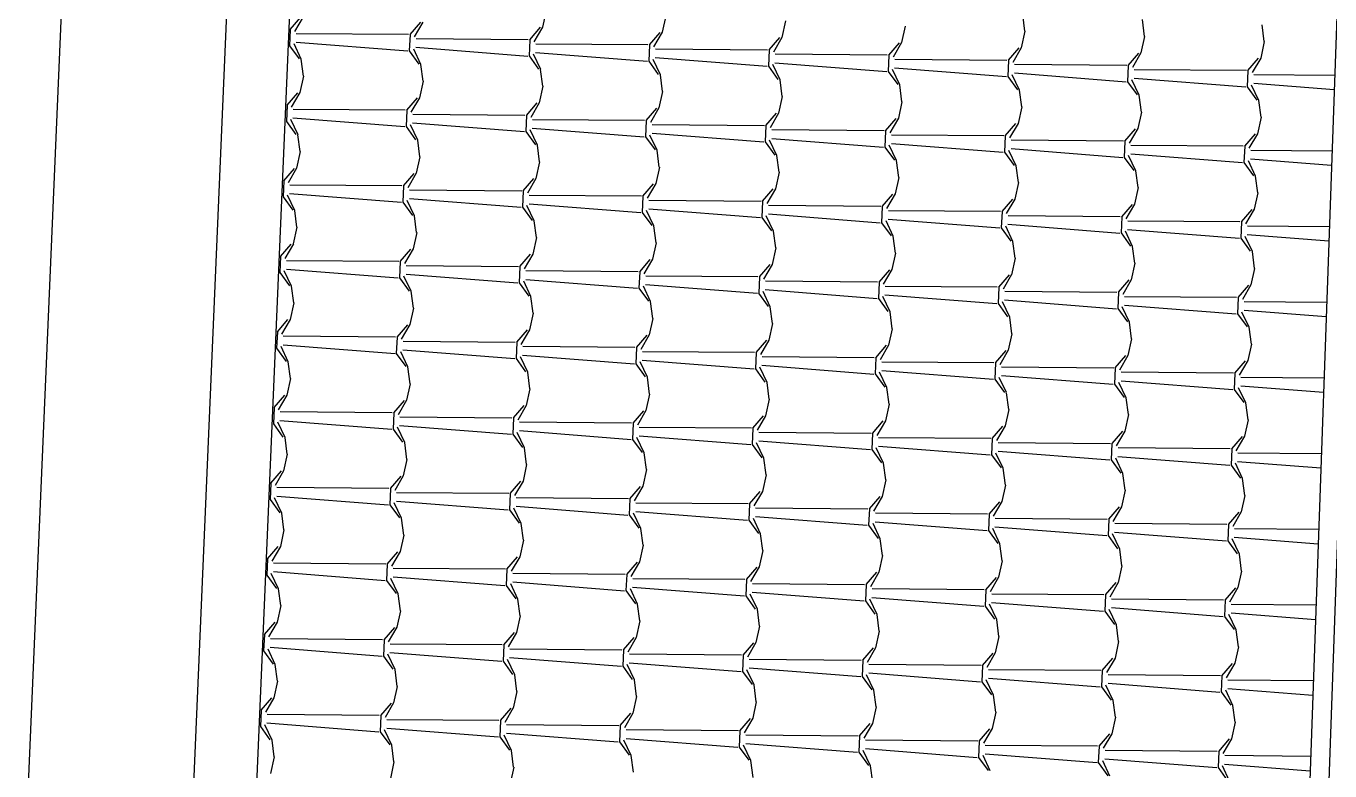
# Model space of a CAD drawing. Extents: x 1037 to 14540, y 1034 to 18285.
# Drawn here: x 6013.7 to 6427.2, y 2317.8 to 2553.9 of the extents above; entities that cross this region are included whole.
import ezdxf

# ---------------------------------------------------------------- set-up
doc = ezdxf.new("R2010")
doc.units = 0
doc.header["$LTSCALE"] = 100
doc.header["$MEASUREMENT"] = 0
doc.layers.get('0').update_dxf_attribs({"color": 240, "linetype": 'CONTINUOUS'})
doc.layers.add('proiezioni', color=252, linetype='CONTINUOUS')
doc.layers.add('retini copertura', color=32, linetype='CONTINUOUS')

# ---------------------------------------------------------------- blocks, each defined once
blk = doc.blocks.new('*X1855')
at = {"color": 0}
for p, q in [((8.392, 25.575), (8.3804, 25.5226)), ((8.7716, 25.5587), (8.7601, 25.5064)), ((9.9106, 25.5099), (9.9035, 25.563)), ((7.5806, 25.5156), (7.5784, 25.4639)), ((7.5807, 25.5156), (7.6145, 25.5547)), ((7.6211, 25.5553), (7.5941, 25.5089)), ((7.9603, 25.4993), (7.9941, 25.5385)), ((8.0008, 25.539), (7.9737, 25.4926)), ((8.34, 25.483), (8.3738, 25.5222)), ((8.3804, 25.5227), (8.3534, 25.4764)), ((9.1513, 25.5424), (9.1397, 25.4901)), ((9.5309, 25.5261), (9.5194, 25.4738)), ((10.2902, 25.4936), (10.2832, 25.5467)), ((10.6699, 25.4773), (10.6629, 25.5304)), ((7.5992, 25.4752), (7.9538, 25.4475)), ((7.5997, 25.5029), (7.9554, 25.5001)), ((7.9603, 25.4993), (7.9581, 25.4477)), ((7.9793, 25.4866), (8.3351, 25.4838)), ((8.3399, 25.483), (8.3377, 25.4314)), ((8.7196, 25.4667), (8.7534, 25.5059)), ((8.7601, 25.5064), (8.733, 25.4601)), ((9.0993, 25.4504), (9.1331, 25.4896)), ((9.1397, 25.4901), (9.1127, 25.4438)), ((9.5194, 25.4738), (9.4923, 25.4275)), ((9.9106, 25.5098), (9.899, 25.4575)), ((10.2902, 25.4936), (10.2787, 25.4412)), ((10.6699, 25.4773), (10.6584, 25.4249)), ((7.5784, 25.4639), (7.6087, 25.422)), ((7.6154, 25.421), (7.5924, 25.4695)), ((7.9581, 25.4476), (7.9884, 25.4058)), ((7.995, 25.4047), (7.972, 25.4532)), ((7.9788, 25.4589), (8.3335, 25.4312)), ((8.3747, 25.3884), (8.3517, 25.4369)), ((8.3585, 25.4427), (8.7131, 25.4149)), ((8.359, 25.4703), (8.7147, 25.4675)), ((8.7196, 25.4667), (8.7174, 25.4151)), ((8.7386, 25.454), (9.0944, 25.4512)), ((9.0992, 25.4504), (9.097, 25.3988)), ((9.1183, 25.4377), (9.474, 25.4349)), ((9.4789, 25.4342), (9.4767, 25.3825)), ((9.4789, 25.4341), (9.5127, 25.4733)), ((9.8586, 25.4178), (9.8924, 25.457)), ((9.899, 25.4575), (9.872, 25.4112)), ((10.2382, 25.4016), (10.272, 25.4407)), ((10.2787, 25.4412), (10.2516, 25.3949)), ((7.6224, 25.3678), (7.6153, 25.421)), ((8.002, 25.3515), (7.995, 25.4047)), ((8.3377, 25.4314), (8.368, 25.3895)), ((8.7174, 25.4151), (8.7477, 25.3732)), ((8.7543, 25.3721), (8.7313, 25.4206)), ((8.7381, 25.4264), (9.0928, 25.3987)), ((9.097, 25.3988), (9.1274, 25.3569)), ((9.134, 25.3559), (9.111, 25.4043)), ((9.1178, 25.4101), (9.4724, 25.3824)), ((9.4974, 25.3938), (9.8521, 25.3661)), ((9.4979, 25.4214), (9.8537, 25.4186)), ((9.8585, 25.4179), (9.8563, 25.3662)), ((9.8776, 25.4051), (10.2333, 25.4024)), ((10.2382, 25.4016), (10.236, 25.3499)), ((10.6179, 25.3853), (10.6517, 25.4244)), ((10.6583, 25.4249), (10.6313, 25.3786)), ((7.6224, 25.3678), (7.6108, 25.3155)), ((8.002, 25.3515), (7.9905, 25.2992)), ((8.3817, 25.3352), (8.3746, 25.3884)), ((8.7613, 25.319), (8.7543, 25.3721)), ((9.141, 25.3027), (9.1339, 25.3558)), ((9.4767, 25.3825), (9.507, 25.3406)), ((9.5136, 25.3396), (9.4906, 25.388)), ((9.8563, 25.3662), (9.8867, 25.3243)), ((9.8933, 25.3233), (9.8703, 25.3717)), ((9.8771, 25.3775), (10.2317, 25.3498)), ((10.236, 25.3499), (10.2663, 25.308)), ((10.2729, 25.307), (10.2499, 25.3554)), ((10.2567, 25.3612), (10.6114, 25.3335)), ((10.2572, 25.3888), (10.613, 25.3861)), ((10.6178, 25.3853), (10.6156, 25.3336)), ((10.6369, 25.3725), (10.8932, 25.3705)), ((7.5704, 25.2758), (7.6042, 25.315)), ((7.6108, 25.3155), (7.5838, 25.2692)), ((8.3817, 25.3352), (8.3701, 25.2829)), ((8.7613, 25.319), (8.7498, 25.2666)), ((9.5206, 25.2864), (9.5136, 25.3395)), ((9.9003, 25.2701), (9.8933, 25.3233)), ((10.6156, 25.3336), (10.646, 25.2917)), ((10.6526, 25.2907), (10.6296, 25.3391)), ((10.6364, 25.3449), (10.8916, 25.325)), ((7.5704, 25.2758), (7.5681, 25.2242)), ((7.95, 25.2595), (7.9838, 25.2987)), ((7.9905, 25.2992), (7.9634, 25.2529)), ((8.3297, 25.2432), (8.3635, 25.2824)), ((8.3701, 25.2829), (8.3431, 25.2366)), ((9.141, 25.3027), (9.1294, 25.2503)), ((9.5206, 25.2864), (9.5091, 25.234)), ((9.9003, 25.2701), (9.8888, 25.2177)), ((10.2799, 25.2538), (10.2729, 25.307)), ((10.6596, 25.2375), (10.6526, 25.2907)), ((7.6051, 25.1812), (7.5821, 25.2297)), ((7.5889, 25.2355), (7.9436, 25.2078)), ((7.5894, 25.2631), (7.9451, 25.2603)), ((7.95, 25.2595), (7.9478, 25.2079)), ((7.969, 25.2468), (8.3248, 25.244)), ((8.3297, 25.2433), (8.3274, 25.1916)), ((8.3487, 25.2305), (8.7044, 25.2277)), ((8.7093, 25.227), (8.7071, 25.1753)), ((8.7093, 25.2269), (8.7431, 25.2661)), ((8.7498, 25.2666), (8.7227, 25.2203)), ((9.089, 25.2107), (9.1228, 25.2498)), ((9.1294, 25.2503), (9.1024, 25.204)), ((9.4686, 25.1944), (9.5024, 25.2335)), ((9.5091, 25.234), (9.482, 25.1877)), ((10.28, 25.2538), (10.2684, 25.2014)), ((10.6596, 25.2375), (10.6481, 25.1851)), ((7.5681, 25.2242), (7.5985, 25.1823)), ((7.9478, 25.2079), (7.9781, 25.166)), ((7.9847, 25.165), (7.9617, 25.2134)), ((7.9686, 25.2192), (8.3232, 25.1915)), ((8.3274, 25.1916), (8.3578, 25.1497)), ((8.3644, 25.1487), (8.3414, 25.1971)), ((8.3482, 25.2029), (8.7029, 25.1752)), ((8.7279, 25.1866), (9.0825, 25.1589)), ((8.7283, 25.2142), (9.0841, 25.2115)), ((9.089, 25.2107), (9.0867, 25.159)), ((9.108, 25.1979), (9.4637, 25.1952)), ((9.4686, 25.1944), (9.4664, 25.1427)), ((9.8483, 25.1781), (9.8821, 25.2172)), ((9.8887, 25.2177), (9.8617, 25.1714)), ((10.2279, 25.1618), (10.2617, 25.2009)), ((10.2684, 25.2014), (10.2413, 25.1551)), ((10.6076, 25.1455), (10.6414, 25.1846)), ((10.648, 25.1851), (10.621, 25.1388)), ((7.6121, 25.1281), (7.605, 25.1812)), ((7.9917, 25.1118), (7.9847, 25.1649)), ((8.3714, 25.0955), (8.3643, 25.1486)), ((8.7071, 25.1753), (8.7374, 25.1334)), ((8.744, 25.1324), (8.721, 25.1808)), ((9.0867, 25.159), (9.1171, 25.1171)), ((9.1237, 25.1161), (9.1007, 25.1645)), ((9.1075, 25.1703), (9.4622, 25.1426)), ((9.5033, 25.0998), (9.4803, 25.1482)), ((9.4872, 25.154), (9.8418, 25.1263)), ((9.4876, 25.1816), (9.8434, 25.1789)), ((9.8483, 25.1781), (9.846, 25.1264)), ((9.8673, 25.1654), (10.223, 25.1626)), ((10.2279, 25.1618), (10.2257, 25.1101)), ((10.247, 25.1491), (10.6027, 25.1463)), ((10.6076, 25.1455), (10.6053, 25.0938)), ((7.6121, 25.1281), (7.6005, 25.0757)), ((7.9917, 25.1118), (7.9802, 25.0594)), ((8.751, 25.0792), (8.744, 25.1324)), ((9.1307, 25.0629), (9.1237, 25.1161)), ((9.4664, 25.1427), (9.4967, 25.1008)), ((9.846, 25.1264), (9.8764, 25.0845)), ((9.883, 25.0835), (9.86, 25.132)), ((9.8668, 25.1377), (10.2215, 25.11)), ((10.2257, 25.1101), (10.256, 25.0682)), ((10.2626, 25.0672), (10.2396, 25.1157)), ((10.2465, 25.1214), (10.6011, 25.0937)), ((10.6261, 25.1051), (10.8831, 25.085)), ((10.6266, 25.1328), (10.8847, 25.1308)), ((7.5601, 25.036), (7.5939, 25.0752)), ((7.6005, 25.0757), (7.5735, 25.0294)), ((8.3714, 25.0955), (8.3598, 25.0431)), ((8.7511, 25.0792), (8.7395, 25.0268)), ((9.1307, 25.0629), (9.1192, 25.0105)), ((9.5103, 25.0466), (9.5033, 25.0998)), ((9.89, 25.0303), (9.883, 25.0835)), ((10.2696, 25.014), (10.2626, 25.0672)), ((10.6053, 25.0938), (10.6357, 25.0519)), ((10.6423, 25.0509), (10.6193, 25.0994)), ((7.5601, 25.0361), (7.5578, 24.9844)), ((7.5791, 25.0233), (7.9348, 25.0206)), ((7.9397, 25.0198), (7.9375, 24.9681)), ((7.9397, 25.0198), (7.9735, 25.0589)), ((7.9802, 25.0594), (7.9531, 25.0131)), ((8.3194, 25.0035), (8.3532, 25.0426)), ((8.3598, 25.0431), (8.3328, 24.9968)), ((8.699, 24.9872), (8.7328, 25.0263)), ((8.7395, 25.0268), (8.7125, 24.9805)), ((9.5104, 25.0466), (9.4988, 24.9942)), ((9.89, 25.0303), (9.8785, 24.9779)), ((10.6493, 24.9977), (10.6423, 25.0509)), ((7.5578, 24.9844), (7.5882, 24.9425)), ((7.5948, 24.9415), (7.5718, 24.9899)), ((7.5786, 24.9957), (7.9333, 24.968)), ((7.9583, 24.9794), (8.3129, 24.9517)), ((7.9588, 25.007), (8.3145, 25.0043)), ((8.3194, 25.0035), (8.3171, 24.9518)), ((8.3384, 24.9907), (8.6941, 24.988)), ((8.699, 24.9872), (8.6968, 24.9355)), ((9.0787, 24.9709), (9.1125, 25.01)), ((9.1191, 25.0105), (9.0921, 24.9642)), ((9.4583, 24.9546), (9.4921, 24.9937)), ((9.4988, 24.9942), (9.4718, 24.9479)), ((9.8784, 24.9779), (9.8514, 24.9316)), ((10.2697, 25.014), (10.2581, 24.9616)), ((10.6493, 24.9977), (10.6378, 24.9453)), ((7.6018, 24.8883), (7.5947, 24.9414)), ((7.9375, 24.9681), (7.9678, 24.9262)), ((7.9744, 24.9252), (7.9514, 24.9736)), ((8.3171, 24.9518), (8.3475, 24.9099)), ((8.3541, 24.9089), (8.3311, 24.9573)), ((8.3379, 24.9631), (8.6926, 24.9354)), ((8.7337, 24.8926), (8.7107, 24.9411)), ((8.7176, 24.9468), (9.0722, 24.9191)), ((8.7181, 24.9745), (9.0738, 24.9717)), ((9.0787, 24.9709), (9.0764, 24.9192)), ((9.0977, 24.9582), (9.4534, 24.9554)), ((9.4583, 24.9546), (9.4561, 24.9029)), ((9.4774, 24.9419), (9.8331, 24.9391)), ((9.838, 24.9383), (9.8357, 24.8866)), ((9.838, 24.9383), (9.8718, 24.9774)), ((10.2176, 24.922), (10.2514, 24.9611)), ((10.2581, 24.9617), (10.2311, 24.9153)), ((10.5973, 24.9057), (10.6311, 24.9448)), ((10.6378, 24.9454), (10.6107, 24.899)), ((7.9814, 24.872), (7.9744, 24.9252)), ((8.3611, 24.8557), (8.3541, 24.9089)), ((8.6968, 24.9355), (8.7271, 24.8936)), ((9.0764, 24.9192), (9.1068, 24.8773)), ((9.1134, 24.8763), (9.0904, 24.9248)), ((9.0972, 24.9305), (9.4519, 24.9028)), ((9.4561, 24.9029), (9.4864, 24.861)), ((9.493, 24.86), (9.47, 24.9085)), ((9.4769, 24.9142), (9.8315, 24.8865)), ((9.8565, 24.8979), (10.2112, 24.8702)), ((9.857, 24.9256), (10.2127, 24.9228)), ((10.2176, 24.922), (10.2154, 24.8703)), ((10.2367, 24.9093), (10.5924, 24.9065)), ((10.5973, 24.9057), (10.595, 24.854)), ((7.6018, 24.8883), (7.5902, 24.8359)), ((7.9815, 24.872), (7.9699, 24.8196)), ((8.3611, 24.8557), (8.3496, 24.8033)), ((8.7407, 24.8394), (8.7337, 24.8926)), ((9.1204, 24.8231), (9.1134, 24.8763)), ((9.5, 24.8068), (9.493, 24.86)), ((9.8357, 24.8866), (9.8661, 24.8447)), ((9.8727, 24.8437), (9.8497, 24.8922)), ((10.2154, 24.8703), (10.2457, 24.8284)), ((10.2523, 24.8274), (10.2294, 24.8759)), ((10.2362, 24.8816), (10.5908, 24.8539)), ((10.595, 24.854), (10.6254, 24.8122)), ((10.632, 24.8111), (10.609, 24.8596)), ((10.6158, 24.8653), (10.8747, 24.8451)), ((10.6163, 24.893), (10.8763, 24.891)), ((7.5498, 24.7963), (7.5836, 24.8354)), ((7.5903, 24.8359), (7.5632, 24.7896)), ((7.9294, 24.78), (7.9632, 24.8191)), ((7.9699, 24.8196), (7.9429, 24.7733)), ((8.7408, 24.8394), (8.7292, 24.787)), ((9.1204, 24.8231), (9.1089, 24.7707)), ((9.8797, 24.7905), (9.8727, 24.8437)), ((10.2593, 24.7742), (10.2523, 24.8274)), ((7.5498, 24.7963), (7.5476, 24.7446)), ((7.5688, 24.7836), (7.9245, 24.7808)), ((7.9294, 24.78), (7.9272, 24.7283)), ((8.3091, 24.7637), (8.3429, 24.8028)), ((8.3496, 24.8033), (8.3225, 24.757)), ((8.6887, 24.7474), (8.7225, 24.7865)), ((8.7292, 24.787), (8.7022, 24.7407)), ((9.5001, 24.8068), (9.4885, 24.7544)), ((9.8797, 24.7905), (9.8682, 24.7381)), ((10.2594, 24.7742), (10.2478, 24.7218)), ((10.639, 24.7579), (10.632, 24.8111)), ((7.5475, 24.7446), (7.5779, 24.7027)), ((7.5845, 24.7017), (7.5615, 24.7502)), ((7.5683, 24.7559), (7.923, 24.7282)), ((7.9641, 24.6854), (7.9412, 24.7339)), ((7.948, 24.7396), (8.3026, 24.7119)), ((7.9485, 24.7673), (8.3042, 24.7645)), ((8.3091, 24.7637), (8.3069, 24.712)), ((8.3281, 24.751), (8.6838, 24.7482)), ((8.6887, 24.7474), (8.6865, 24.6957)), ((8.7078, 24.7347), (9.0635, 24.7319)), ((9.0684, 24.7311), (9.0662, 24.6794)), ((9.0684, 24.7311), (9.1022, 24.7702)), ((9.1089, 24.7707), (9.0818, 24.7244)), ((9.448, 24.7148), (9.4818, 24.7539)), ((9.4885, 24.7545), (9.4615, 24.7081)), ((9.8277, 24.6985), (9.8615, 24.7376)), ((9.8682, 24.7382), (9.8411, 24.6918)), ((10.639, 24.7579), (10.6275, 24.7055)), ((7.5915, 24.6485), (7.5845, 24.7017)), ((7.9272, 24.7283), (7.9575, 24.6864)), ((8.3068, 24.712), (8.3372, 24.6701)), ((8.3438, 24.6691), (8.3208, 24.7176)), ((8.3276, 24.7233), (8.6823, 24.6956)), ((8.6865, 24.6957), (8.7168, 24.6538)), ((8.7234, 24.6528), (8.7005, 24.7013)), ((8.7073, 24.707), (9.0619, 24.6793)), ((9.0869, 24.6907), (9.4416, 24.663)), ((9.0874, 24.7184), (9.4431, 24.7156)), ((9.448, 24.7148), (9.4458, 24.6631)), ((9.4671, 24.7021), (9.8228, 24.6993)), ((9.8277, 24.6985), (9.8255, 24.6469)), ((10.2073, 24.6822), (10.2412, 24.7214)), ((10.2478, 24.7219), (10.2208, 24.6756)), ((10.587, 24.6659), (10.6208, 24.7051)), ((10.6275, 24.7056), (10.6004, 24.6593)), ((7.5915, 24.6485), (7.58, 24.5961)), ((7.9711, 24.6322), (7.9641, 24.6854)), ((8.3508, 24.6159), (8.3438, 24.6691)), ((8.7304, 24.5996), (8.7234, 24.6528)), ((9.0661, 24.6794), (9.0965, 24.6375)), ((9.1031, 24.6365), (9.0801, 24.685)), ((9.4458, 24.6631), (9.4761, 24.6212)), ((9.4827, 24.6202), (9.4598, 24.6687)), ((9.4666, 24.6744), (9.8212, 24.6467)), ((9.8254, 24.6468), (9.8558, 24.605)), ((9.8624, 24.6039), (9.8394, 24.6524)), ((9.8462, 24.6582), (10.2009, 24.6304)), ((9.8467, 24.6858), (10.2024, 24.683)), ((10.2073, 24.6822), (10.2051, 24.6306)), ((10.2264, 24.6695), (10.5821, 24.6667)), ((10.587, 24.6659), (10.5848, 24.6143)), ((10.606, 24.6532), (10.8679, 24.6512)), ((7.9712, 24.6322), (7.9596, 24.5798)), ((8.3508, 24.6159), (8.3393, 24.5635)), ((9.1101, 24.5833), (9.1031, 24.6365)), ((9.4897, 24.567), (9.4827, 24.6202)), ((10.2051, 24.6306), (10.2354, 24.5887)), ((10.242, 24.5876), (10.2191, 24.6361)), ((10.2259, 24.6419), (10.5805, 24.6142)), ((10.5848, 24.6143), (10.6151, 24.5724)), ((10.6217, 24.5713), (10.5987, 24.6198)), ((10.6055, 24.6256), (10.8663, 24.6052)), ((7.5395, 24.5565), (7.5733, 24.5956)), ((7.58, 24.5961), (7.5529, 24.5498)), ((7.9191, 24.5402), (7.953, 24.5793)), ((7.9596, 24.5798), (7.9326, 24.5335)), ((8.7305, 24.5996), (8.7189, 24.5472)), ((9.1101, 24.5833), (9.0986, 24.5309)), ((9.4898, 24.567), (9.4782, 24.5146)), ((9.8694, 24.5507), (9.8624, 24.6039)), ((10.2491, 24.5344), (10.242, 24.5876)), ((10.6287, 24.5182), (10.6217, 24.5713)), ((7.5395, 24.5565), (7.5373, 24.5048)), ((7.5585, 24.5438), (7.9142, 24.541)), ((7.9191, 24.5402), (7.9169, 24.4885)), ((7.9382, 24.5275), (8.2939, 24.5247)), ((8.2988, 24.5239), (8.2966, 24.4722)), ((8.2988, 24.5239), (8.3326, 24.563)), ((8.3393, 24.5636), (8.3122, 24.5172)), ((8.6784, 24.5076), (8.7123, 24.5467)), ((8.7189, 24.5473), (8.6919, 24.5009)), ((9.0581, 24.4913), (9.0919, 24.5305)), ((9.0986, 24.531), (9.0715, 24.4847)), ((9.8694, 24.5507), (9.8579, 24.4984)), ((10.2491, 24.5344), (10.2375, 24.4821)), ((7.5373, 24.5048), (7.5676, 24.4629)), ((7.5742, 24.4619), (7.5512, 24.5104)), ((7.558, 24.5161), (7.9127, 24.4884)), ((7.9169, 24.4885), (7.9472, 24.4466)), ((7.9538, 24.4456), (7.9309, 24.4941)), ((7.9377, 24.4998), (8.2923, 24.4721)), ((8.3173, 24.4835), (8.672, 24.4558)), ((8.3178, 24.5112), (8.6735, 24.5084)), ((8.6784, 24.5076), (8.6762, 24.456)), ((8.6975, 24.4949), (9.0532, 24.4921)), ((9.0581, 24.4913), (9.0559, 24.4397)), ((9.4377, 24.475), (9.4716, 24.5142)), ((9.4782, 24.5147), (9.4512, 24.4684)), ((9.8174, 24.4587), (9.8512, 24.4979)), ((9.8579, 24.4984), (9.8308, 24.4521)), ((10.197, 24.4424), (10.2309, 24.4816)), ((10.2375, 24.4821), (10.2105, 24.4358)), ((10.6287, 24.5181), (10.6172, 24.4658)), ((7.5812, 24.4087), (7.5742, 24.4619)), ((7.9608, 24.3924), (7.9538, 24.4456)), ((8.2966, 24.4722), (8.3269, 24.4303)), ((8.3335, 24.4293), (8.3105, 24.4778)), ((8.6762, 24.4559), (8.7065, 24.4141)), ((8.7131, 24.413), (8.6902, 24.4615)), ((8.697, 24.4673), (9.0516, 24.4395)), ((9.0928, 24.3967), (9.0698, 24.4452)), ((9.0766, 24.451), (9.4313, 24.4233)), ((9.0771, 24.4786), (9.4328, 24.4758)), ((9.4377, 24.475), (9.4355, 24.4234)), ((9.4568, 24.4623), (9.8125, 24.4595)), ((9.8174, 24.4587), (9.8152, 24.4071)), ((9.8364, 24.446), (10.1921, 24.4432)), ((10.197, 24.4425), (10.1948, 24.3908)), ((10.5767, 24.4261), (10.6105, 24.4653)), ((10.6172, 24.4658), (10.5901, 24.4195)), ((7.5812, 24.4087), (7.5697, 24.3563)), ((8.3405, 24.3761), (8.3335, 24.4293)), ((8.7202, 24.3598), (8.7131, 24.413)), ((9.0559, 24.4396), (9.0862, 24.3978)), ((9.4355, 24.4234), (9.4658, 24.3815)), ((9.4724, 24.3804), (9.4495, 24.4289)), ((9.4563, 24.4347), (9.8109, 24.407)), ((9.8152, 24.4071), (9.8455, 24.3652)), ((9.8521, 24.3642), (9.8291, 24.4126)), ((9.8359, 24.4184), (10.1906, 24.3907)), ((10.2156, 24.4021), (10.5702, 24.3744)), ((10.2161, 24.4297), (10.5718, 24.427)), ((10.5767, 24.4262), (10.5745, 24.3745)), ((10.5957, 24.4134), (10.8595, 24.4114)), ((7.9609, 24.3924), (7.9493, 24.34)), ((8.3405, 24.3761), (8.329, 24.3237)), ((8.7202, 24.3598), (8.7086, 24.3075)), ((9.0998, 24.3435), (9.0928, 24.3967)), ((9.4795, 24.3273), (9.4724, 24.3804)), ((9.8591, 24.311), (9.8521, 24.3641)), ((10.1948, 24.3908), (10.2251, 24.3489)), ((10.2317, 24.3479), (10.2088, 24.3963)), ((10.5745, 24.3745), (10.6048, 24.3326)), ((10.6114, 24.3316), (10.5884, 24.38)), ((10.5952, 24.3858), (10.8578, 24.3653)), ((7.5292, 24.3167), (7.527, 24.2651)), ((7.5292, 24.3167), (7.563, 24.3558)), ((7.5697, 24.3564), (7.5426, 24.31)), ((7.9089, 24.3004), (7.9427, 24.3396)), ((7.9493, 24.3401), (7.9223, 24.2937)), ((8.2885, 24.2841), (8.3223, 24.3233)), ((8.329, 24.3238), (8.3019, 24.2775)), ((9.0998, 24.3435), (9.0883, 24.2912)), ((9.4795, 24.3272), (9.4679, 24.2749)), ((10.2388, 24.2947), (10.2317, 24.3478)), ((10.6184, 24.2784), (10.6114, 24.3316)), ((7.5478, 24.2764), (7.9024, 24.2486)), ((7.5482, 24.304), (7.9039, 24.3012)), ((7.9088, 24.3004), (7.9066, 24.2488)), ((7.9279, 24.2877), (8.2836, 24.2849)), ((8.2885, 24.2841), (8.2863, 24.2325)), ((8.6682, 24.2678), (8.702, 24.307)), ((8.7086, 24.3075), (8.6816, 24.2612)), ((9.0478, 24.2515), (9.0816, 24.2907)), ((9.0883, 24.2912), (9.0612, 24.2449)), ((9.4679, 24.2749), (9.4409, 24.2286)), ((9.8591, 24.311), (9.8476, 24.2586)), ((10.2388, 24.2947), (10.2272, 24.2423)), ((10.6185, 24.2784), (10.6069, 24.226)), ((7.527, 24.265), (7.5573, 24.2231)), ((7.5639, 24.2221), (7.5409, 24.2706)), ((7.9066, 24.2487), (7.9369, 24.2069)), ((7.9436, 24.2058), (7.9206, 24.2543)), ((7.9274, 24.2601), (8.2821, 24.2324)), ((8.3232, 24.1895), (8.3002, 24.238)), ((8.3071, 24.2438), (8.6617, 24.2161)), ((8.3075, 24.2714), (8.6632, 24.2686)), ((8.6681, 24.2678), (8.6659, 24.2162)), ((8.6872, 24.2551), (9.0429, 24.2523)), ((9.0478, 24.2516), (9.0456, 24.1999)), ((9.0668, 24.2388), (9.4225, 24.2361)), ((9.4274, 24.2353), (9.4252, 24.1836)), ((9.4275, 24.2352), (9.4613, 24.2744)), ((9.8071, 24.219), (9.8409, 24.2581)), ((9.8476, 24.2586), (9.8205, 24.2123)), ((10.1868, 24.2027), (10.2206, 24.2418)), ((10.2272, 24.2423), (10.2002, 24.196)), ((7.5709, 24.1689), (7.5639, 24.2221)), ((7.9506, 24.1526), (7.9435, 24.2058)), ((8.2863, 24.2325), (8.3166, 24.1906)), ((8.6659, 24.2162), (8.6962, 24.1743)), ((8.7029, 24.1733), (8.6799, 24.2217)), ((8.6867, 24.2275), (9.0414, 24.1998)), ((9.0456, 24.1999), (9.0759, 24.158)), ((9.0825, 24.157), (9.0595, 24.2054)), ((9.0664, 24.2112), (9.421, 24.1835)), ((9.446, 24.1949), (9.8007, 24.1672)), ((9.4465, 24.2225), (9.8022, 24.2198)), ((9.8071, 24.219), (9.8049, 24.1673)), ((9.8261, 24.2062), (10.1818, 24.2035)), ((10.1867, 24.2027), (10.1845, 24.151)), ((10.5664, 24.1864), (10.6002, 24.2255)), ((10.6069, 24.226), (10.5798, 24.1797)), ((7.5709, 24.1689), (7.5594, 24.1166)), ((7.9506, 24.1526), (7.939, 24.1003)), ((8.3302, 24.1364), (8.3232, 24.1895)), ((8.7099, 24.1201), (8.7028, 24.1732)), ((9.0895, 24.1038), (9.0825, 24.1569)), ((9.4252, 24.1836), (9.4556, 24.1417)), ((9.4622, 24.1407), (9.4392, 24.1891)), ((9.8049, 24.1673), (9.8352, 24.1254)), ((9.8418, 24.1244), (9.8188, 24.1728)), ((9.8257, 24.1786), (10.1803, 24.1509)), ((10.1845, 24.151), (10.2149, 24.1091)), ((10.2215, 24.1081), (10.1985, 24.1565)), ((10.2053, 24.1623), (10.56, 24.1346)), ((10.2058, 24.19), (10.5615, 24.1872)), ((10.5664, 24.1864), (10.5642, 24.1347)), ((10.5854, 24.1737), (10.851, 24.1716)), ((7.5189, 24.0769), (7.5527, 24.1161)), ((7.5594, 24.1166), (7.5323, 24.0703)), ((8.3302, 24.1363), (8.3187, 24.084)), ((8.7099, 24.1201), (8.6983, 24.0677)), ((9.4692, 24.0875), (9.4621, 24.1406)), ((9.8488, 24.0712), (9.8418, 24.1244)), ((10.5642, 24.1347), (10.5945, 24.0928)), ((10.6011, 24.0918), (10.5781, 24.1403)), ((10.585, 24.146), (10.8494, 24.1254)), ((7.5189, 24.0769), (7.5167, 24.0253)), ((7.8986, 24.0606), (7.9324, 24.0998)), ((7.939, 24.1003), (7.912, 24.054)), ((8.2782, 24.0443), (8.312, 24.0835)), ((8.3187, 24.084), (8.2916, 24.0377)), ((9.0895, 24.1038), (9.078, 24.0514)), ((9.4692, 24.0875), (9.4576, 24.0351)), ((9.8489, 24.0712), (9.8373, 24.0188)), ((10.2285, 24.0549), (10.2215, 24.1081)), ((10.6081, 24.0386), (10.6011, 24.0918)), ((7.5536, 23.9824), (7.5306, 24.0308)), ((7.5375, 24.0366), (7.8921, 24.0089)), ((7.5379, 24.0642), (7.8936, 24.0614)), ((7.8986, 24.0607), (7.8963, 24.009)), ((7.9176, 24.0479), (8.2733, 24.0452)), ((8.2782, 24.0444), (8.276, 23.9927)), ((8.2972, 24.0316), (8.6529, 24.0289)), ((8.6579, 24.0281), (8.6556, 23.9764)), ((8.6579, 24.0281), (8.6917, 24.0672)), ((8.6983, 24.0677), (8.6713, 24.0214)), ((9.0375, 24.0118), (9.0713, 24.0509)), ((9.078, 24.0514), (9.0509, 24.0051)), ((9.4172, 23.9955), (9.451, 24.0346)), ((9.4576, 24.0351), (9.4306, 23.9888)), ((10.2285, 24.0549), (10.217, 24.0025)), ((10.6082, 24.0386), (10.5966, 23.9862)), ((7.5167, 24.0253), (7.547, 23.9834)), ((7.8963, 24.009), (7.9267, 23.9671)), ((7.9333, 23.9661), (7.9103, 24.0145)), ((7.9171, 24.0203), (8.2718, 23.9926)), ((8.276, 23.9927), (8.3063, 23.9508)), ((8.3129, 23.9498), (8.2899, 23.9982)), ((8.2968, 24.004), (8.6514, 23.9763)), ((8.6764, 23.9877), (9.0311, 23.96)), ((8.6769, 24.0153), (9.0326, 24.0126)), ((9.0375, 24.0118), (9.0353, 23.9601)), ((9.0565, 23.9991), (9.4122, 23.9963)), ((9.4172, 23.9955), (9.4149, 23.9438)), ((9.7968, 23.9792), (9.8306, 24.0183)), ((9.8373, 24.0188), (9.8102, 23.9725)), ((10.1765, 23.9629), (10.2103, 24.002)), ((10.2169, 24.0025), (10.1899, 23.9562)), ((10.5561, 23.9466), (10.5899, 23.9857)), ((10.5966, 23.9862), (10.5695, 23.9399)), ((7.5606, 23.9292), (7.5536, 23.9823)), ((7.9403, 23.9129), (7.9332, 23.966)), ((8.3199, 23.8966), (8.3129, 23.9497)), ((8.6556, 23.9764), (8.686, 23.9345)), ((8.6926, 23.9335), (8.6696, 23.9819)), ((9.0353, 23.9601), (9.0656, 23.9182)), ((9.0722, 23.9172), (9.0492, 23.9656)), ((9.0561, 23.9714), (9.4107, 23.9437)), ((9.4149, 23.9438), (9.4453, 23.9019)), ((9.4519, 23.9009), (9.4289, 23.9494)), ((9.4357, 23.9551), (9.7904, 23.9274)), ((9.4362, 23.9828), (9.7919, 23.98)), ((9.7968, 23.9792), (9.7946, 23.9275)), ((9.8158, 23.9665), (10.1715, 23.9637)), ((10.1765, 23.9629), (10.1742, 23.9112)), ((10.1955, 23.9502), (10.5512, 23.9474)), ((10.5561, 23.9466), (10.5539, 23.8949)), ((7.5606, 23.9292), (7.5491, 23.8768)), ((7.9403, 23.9129), (7.9287, 23.8605)), ((8.6996, 23.8803), (8.6925, 23.9335)), ((9.0792, 23.864), (9.0722, 23.9172)), ((9.7946, 23.9275), (9.8249, 23.8856)), ((9.8315, 23.8846), (9.8085, 23.9331)), ((9.8154, 23.9388), (10.17, 23.9111)), ((10.1742, 23.9112), (10.2046, 23.8693)), ((10.2112, 23.8683), (10.1882, 23.9168)), ((10.195, 23.9225), (10.5497, 23.8948)), ((10.5747, 23.9062), (10.841, 23.8854)), ((10.5751, 23.9339), (10.8426, 23.9318)), ((7.5086, 23.8372), (7.5424, 23.8763)), ((7.5491, 23.8768), (7.522, 23.8305)), ((8.3199, 23.8966), (8.3084, 23.8442)), ((8.6996, 23.8803), (8.6881, 23.8279)), ((9.0793, 23.864), (9.0677, 23.8116)), ((9.4589, 23.8477), (9.4519, 23.9009)), ((9.8385, 23.8314), (9.8315, 23.8846)), ((10.2182, 23.8151), (10.2112, 23.8683)), ((10.5539, 23.8949), (10.5842, 23.853)), ((10.5908, 23.852), (10.5678, 23.9005)), ((7.5086, 23.8372), (7.5064, 23.7855)), ((7.5276, 23.8244), (7.8833, 23.8217)), ((7.8883, 23.8209), (7.886, 23.7692)), ((7.8883, 23.8209), (7.9221, 23.86)), ((7.9287, 23.8605), (7.9017, 23.8142)), ((8.2679, 23.8046), (8.3017, 23.8437)), ((8.3084, 23.8442), (8.2814, 23.7979)), ((8.6476, 23.7883), (8.6814, 23.8274)), ((8.688, 23.8279), (8.661, 23.7816)), ((9.4589, 23.8477), (9.4474, 23.7953)), ((9.8386, 23.8314), (9.827, 23.779)), ((10.5978, 23.7988), (10.5908, 23.852)), ((7.5064, 23.7855), (7.5367, 23.7436)), ((7.5433, 23.7426), (7.5203, 23.791)), ((7.5272, 23.7968), (7.8818, 23.7691)), ((7.9068, 23.7805), (8.2615, 23.7528)), ((7.9073, 23.8082), (8.263, 23.8054)), ((8.2679, 23.8046), (8.2657, 23.7529)), ((8.2869, 23.7919), (8.6426, 23.7891)), ((8.6476, 23.7883), (8.6453, 23.7366)), ((9.0272, 23.772), (9.061, 23.8111)), ((9.0677, 23.8116), (9.0407, 23.7653)), ((9.4069, 23.7557), (9.4407, 23.7948)), ((9.4473, 23.7953), (9.4203, 23.749)), ((9.7865, 23.7394), (9.8203, 23.7785)), ((9.827, 23.779), (9.8, 23.7327)), ((10.2182, 23.8151), (10.2067, 23.7627)), ((10.5979, 23.7988), (10.5863, 23.7464)), ((7.5503, 23.6894), (7.5433, 23.7426)), ((7.886, 23.7692), (7.9164, 23.7273)), ((7.923, 23.7263), (7.9, 23.7747)), ((8.2657, 23.7529), (8.296, 23.711)), ((8.3026, 23.71), (8.2796, 23.7585)), ((8.2865, 23.7642), (8.6411, 23.7365)), ((8.6823, 23.6937), (8.6593, 23.7422)), ((8.6661, 23.7479), (9.0208, 23.7202)), ((8.6666, 23.7756), (9.0223, 23.7728)), ((9.0272, 23.772), (9.025, 23.7203)), ((9.0462, 23.7593), (9.4019, 23.7565)), ((9.4069, 23.7557), (9.4046, 23.704)), ((9.4259, 23.743), (9.7816, 23.7402)), ((9.7865, 23.7394), (9.7843, 23.6877)), ((10.1662, 23.7231), (10.2, 23.7622)), ((10.2067, 23.7628), (10.1796, 23.7164)), ((10.5458, 23.7068), (10.5796, 23.7459)), ((10.5863, 23.7465), (10.5593, 23.7001)), ((7.93, 23.6731), (7.923, 23.7263)), ((8.3096, 23.6568), (8.3026, 23.71)), ((8.6453, 23.7366), (8.6757, 23.6947)), ((9.025, 23.7203), (9.0553, 23.6784)), ((9.0619, 23.6774), (9.0389, 23.7259)), ((9.0458, 23.7316), (9.4004, 23.7039)), ((9.4046, 23.704), (9.435, 23.6621)), ((9.4416, 23.6611), (9.4186, 23.7096)), ((9.4254, 23.7153), (9.7801, 23.6876)), ((9.8051, 23.699), (10.1597, 23.6713)), ((9.8055, 23.7267), (10.1612, 23.7239)), ((10.1662, 23.7231), (10.1639, 23.6714)), ((10.1852, 23.7104), (10.5409, 23.7076)), ((10.5458, 23.7068), (10.5436, 23.6552)), ((7.5503, 23.6894), (7.5388, 23.637)), ((7.93, 23.6731), (7.9185, 23.6207)), ((8.3097, 23.6568), (8.2981, 23.6044)), ((8.6893, 23.6405), (8.6823, 23.6937)), ((9.0689, 23.6242), (9.0619, 23.6774)), ((9.4486, 23.6079), (9.4416, 23.6611)), ((9.7843, 23.6877), (9.8146, 23.6458)), ((9.8212, 23.6448), (9.7982, 23.6933)), ((10.1639, 23.6714), (10.1943, 23.6295)), ((10.2009, 23.6285), (10.1779, 23.677)), ((10.1847, 23.6827), (10.5394, 23.655)), ((10.5436, 23.6551), (10.5739, 23.6133)), ((10.5805, 23.6122), (10.5576, 23.6607)), ((10.5644, 23.6665), (10.8325, 23.6455)), ((10.5648, 23.6941), (10.8342, 23.692)), ((7.4983, 23.5974), (7.5321, 23.6365)), ((7.5388, 23.637), (7.5118, 23.5907)), ((7.878, 23.5811), (7.9118, 23.6202)), ((7.9185, 23.6207), (7.8914, 23.5744)), ((8.6893, 23.6405), (8.6778, 23.5881)), ((9.069, 23.6242), (9.0574, 23.5718)), ((9.8282, 23.5916), (9.8212, 23.6448)), ((10.2079, 23.5753), (10.2009, 23.6285)), ((7.4983, 23.5974), (7.4961, 23.5457)), ((7.5173, 23.5847), (7.873, 23.5819)), ((7.878, 23.5811), (7.8758, 23.5294)), ((8.2576, 23.5648), (8.2914, 23.6039)), ((8.2981, 23.6044), (8.2711, 23.5581)), ((8.6373, 23.5485), (8.6711, 23.5876)), ((8.6778, 23.5881), (8.6507, 23.5418)), ((9.0574, 23.5719), (9.0304, 23.5255)), ((9.4486, 23.6079), (9.4371, 23.5555)), ((9.8283, 23.5916), (9.8167, 23.5392)), ((10.2079, 23.5753), (10.1964, 23.5229)), ((10.5875, 23.559), (10.5805, 23.6122)), ((7.4961, 23.5457), (7.5264, 23.5038)), ((7.533, 23.5028), (7.5101, 23.5513)), ((7.5169, 23.557), (7.8716, 23.5293)), ((7.9127, 23.4865), (7.8897, 23.535)), ((7.8966, 23.5407), (8.2512, 23.513)), ((7.897, 23.5684), (8.2527, 23.5656)), ((8.2576, 23.5648), (8.2554, 23.5131)), ((8.2766, 23.5521), (8.6324, 23.5493)), ((8.6373, 23.5485), (8.6351, 23.4968)), ((8.6563, 23.5358), (9.012, 23.533)), ((9.0169, 23.5322), (9.0147, 23.4805)), ((9.0169, 23.5322), (9.0507, 23.5713)), ((9.3966, 23.5159), (9.4304, 23.555)), ((9.4371, 23.5556), (9.41, 23.5092)), ((9.7762, 23.4996), (9.8101, 23.5388)), ((9.8167, 23.5393), (9.7897, 23.493)), ((10.5876, 23.559), (10.576, 23.5066)), ((7.54, 23.4496), (7.533, 23.5028)), ((7.8757, 23.5294), (7.9061, 23.4875)), ((8.2554, 23.5131), (8.2857, 23.4712)), ((8.2923, 23.4702), (8.2694, 23.5187)), ((8.2762, 23.5244), (8.6309, 23.4967)), ((8.635, 23.4968), (8.6654, 23.4549)), ((8.672, 23.4539), (8.649, 23.5024)), ((8.6559, 23.5081), (9.0105, 23.4804)), ((9.0355, 23.4919), (9.3902, 23.4641)), ((9.0359, 23.5195), (9.3917, 23.5167)), ((9.3966, 23.5159), (9.3944, 23.4642)), ((9.4156, 23.5032), (9.7713, 23.5004)), ((9.7762, 23.4996), (9.774, 23.448)), ((10.1559, 23.4833), (10.1897, 23.5225)), ((10.1964, 23.523), (10.1693, 23.4767)), ((10.5355, 23.467), (10.5694, 23.5062)), ((10.576, 23.5067), (10.549, 23.4604)), ((7.5401, 23.4496), (7.5285, 23.3972)), ((7.9197, 23.4333), (7.9127, 23.4865)), ((8.2993, 23.417), (8.2923, 23.4702)), ((8.679, 23.4007), (8.672, 23.4539)), ((9.0147, 23.4805), (9.045, 23.4386)), ((9.0516, 23.4376), (9.0287, 23.4861)), ((9.3943, 23.4642), (9.4247, 23.4224)), ((9.4313, 23.4213), (9.4083, 23.4698)), ((9.4152, 23.4756), (9.7698, 23.4479)), ((9.774, 23.4479), (9.8043, 23.4061)), ((9.8109, 23.405), (9.788, 23.4535)), ((9.7948, 23.4593), (10.1495, 23.4316)), ((9.7952, 23.4869), (10.151, 23.4841)), ((10.1559, 23.4833), (10.1537, 23.4317)), ((10.1749, 23.4706), (10.5306, 23.4678)), ((10.5355, 23.467), (10.5333, 23.4154)), ((10.5545, 23.4543), (10.8257, 23.4522)), ((7.9197, 23.4333), (7.9082, 23.3809)), ((8.2994, 23.417), (8.2878, 23.3646)), ((9.0586, 23.3844), (9.0516, 23.4376)), ((9.4383, 23.3681), (9.4313, 23.4213)), ((10.1536, 23.4317), (10.184, 23.3898)), ((10.1906, 23.3887), (10.1676, 23.4372)), ((10.1745, 23.443), (10.5291, 23.4153)), ((10.5333, 23.4154), (10.5636, 23.3735)), ((10.5702, 23.3725), (10.5473, 23.4209)), ((10.5541, 23.4267), (10.8241, 23.4056)), ((7.488, 23.3576), (7.5219, 23.3967)), ((7.5285, 23.3972), (7.5015, 23.3509)), ((7.8677, 23.3413), (7.9015, 23.3804)), ((7.9082, 23.381), (7.8811, 23.3346)), ((8.679, 23.4007), (8.6675, 23.3483)), ((9.0587, 23.3844), (9.0471, 23.332)), ((9.4383, 23.3681), (9.4268, 23.3158)), ((9.818, 23.3518), (9.8109, 23.405)), ((10.1976, 23.3356), (10.1906, 23.3887)), ((10.5773, 23.3193), (10.5702, 23.3724)), ((7.488, 23.3576), (7.4858, 23.3059)), ((7.507, 23.3449), (7.8628, 23.3421)), ((7.8677, 23.3413), (7.8655, 23.2896)), ((7.8867, 23.3286), (8.2424, 23.3258)), ((8.2473, 23.325), (8.2451, 23.2733)), ((8.2473, 23.325), (8.2812, 23.3641)), ((8.2878, 23.3647), (8.2608, 23.3183)), ((8.627, 23.3087), (8.6608, 23.3478)), ((8.6675, 23.3484), (8.6404, 23.302)), ((9.0066, 23.2924), (9.0405, 23.3316)), ((9.0471, 23.3321), (9.0201, 23.2858)), ((9.818, 23.3518), (9.8064, 23.2995)), ((10.1976, 23.3355), (10.1861, 23.2832)), ((7.4858, 23.3059), (7.5161, 23.264)), ((7.5227, 23.263), (7.4998, 23.3115)), ((7.5066, 23.3172), (7.8613, 23.2895)), ((7.8655, 23.2896), (7.8958, 23.2477)), ((7.9024, 23.2467), (7.8794, 23.2952)), ((7.8863, 23.301), (8.2409, 23.2732)), ((8.2659, 23.2847), (8.6206, 23.257)), ((8.2663, 23.3123), (8.6221, 23.3095)), ((8.627, 23.3087), (8.6248, 23.2571)), ((8.646, 23.296), (9.0017, 23.2932)), ((9.0066, 23.2924), (9.0044, 23.2408)), ((9.3863, 23.2761), (9.4201, 23.3153)), ((9.4268, 23.3158), (9.3997, 23.2695)), ((9.7659, 23.2598), (9.7998, 23.299)), ((9.8064, 23.2995), (9.7794, 23.2532)), ((10.1456, 23.2435), (10.1794, 23.2827)), ((10.1861, 23.2832), (10.159, 23.2369)), ((10.5773, 23.3192), (10.5657, 23.2669)), ((7.5297, 23.2098), (7.5227, 23.263)), ((7.9094, 23.1935), (7.9024, 23.2467)), ((8.2451, 23.2733), (8.2754, 23.2314)), ((8.282, 23.2304), (8.2591, 23.2789)), ((8.6248, 23.257), (8.6551, 23.2152)), ((8.6617, 23.2141), (8.6387, 23.2626)), ((8.6456, 23.2684), (9.0002, 23.2407)), ((9.0044, 23.2408), (9.0347, 23.1989)), ((9.0413, 23.1978), (9.0184, 23.2463)), ((9.0252, 23.2521), (9.3799, 23.2244)), ((9.0256, 23.2797), (9.3814, 23.2769)), ((9.3863, 23.2761), (9.3841, 23.2245)), ((9.4053, 23.2634), (9.761, 23.2607)), ((9.7659, 23.2599), (9.7637, 23.2082)), ((9.7849, 23.2471), (10.1407, 23.2444)), ((10.1456, 23.2436), (10.1434, 23.1919)), ((10.5253, 23.2272), (10.5591, 23.2664)), ((10.5657, 23.2669), (10.5387, 23.2206)), ((7.5298, 23.2098), (7.5182, 23.1574)), ((8.289, 23.1772), (8.282, 23.2304)), ((8.6687, 23.1609), (8.6617, 23.2141)), ((9.3841, 23.2245), (9.4144, 23.1826)), ((9.421, 23.1816), (9.398, 23.23)), ((9.4049, 23.2358), (9.7595, 23.2081)), ((9.7637, 23.2082), (9.794, 23.1663)), ((9.8006, 23.1653), (9.7777, 23.2137)), ((9.7845, 23.2195), (10.1392, 23.1918)), ((10.1642, 23.2032), (10.5188, 23.1755)), ((10.1646, 23.2308), (10.5203, 23.2281)), ((10.5252, 23.2273), (10.523, 23.1756)), ((10.5442, 23.2146), (10.8173, 23.2124)), ((7.9094, 23.1935), (7.8979, 23.1411)), ((8.2891, 23.1772), (8.2775, 23.1249)), ((9.0484, 23.1446), (9.0413, 23.1978)), ((9.428, 23.1284), (9.421, 23.1815)), ((10.1434, 23.1919), (10.1737, 23.15)), ((10.1803, 23.149), (10.1573, 23.1974)), ((10.523, 23.1756), (10.5533, 23.1337)), ((10.5599, 23.1327), (10.537, 23.1811)), ((10.5438, 23.1869), (10.8156, 23.1657))]:
    blk.add_line(p, q, dxfattribs=at)

msp = doc.modelspace()

# ---------------------------------------------------------------- linework, layer by layer
at = {"layer": 'proiezioni'}
for p, q in [((6013.67, 2296.45), (6089.55, 4064.68)), ((6063.99, 2247.38), (6141.87, 4061.94)), ((6083.24, 2229.38), (6161.84, 4060.9)), ((6481.68, 4044.13), (6406.14, 1895.83)), ((6487.68, 4043.92), (6412.13, 1895.62))]:
    msp.add_line(p, q, dxfattribs=at)

# ---------------------------------------------------------------- block references
at = {"layer": 'retini copertura', "xscale": 100, "yscale": 100, "zscale": 100}
msp.add_blockref('*X1855', (5339.41, 1.3), dxfattribs=at)

doc.saveas('drawing.dxf')
